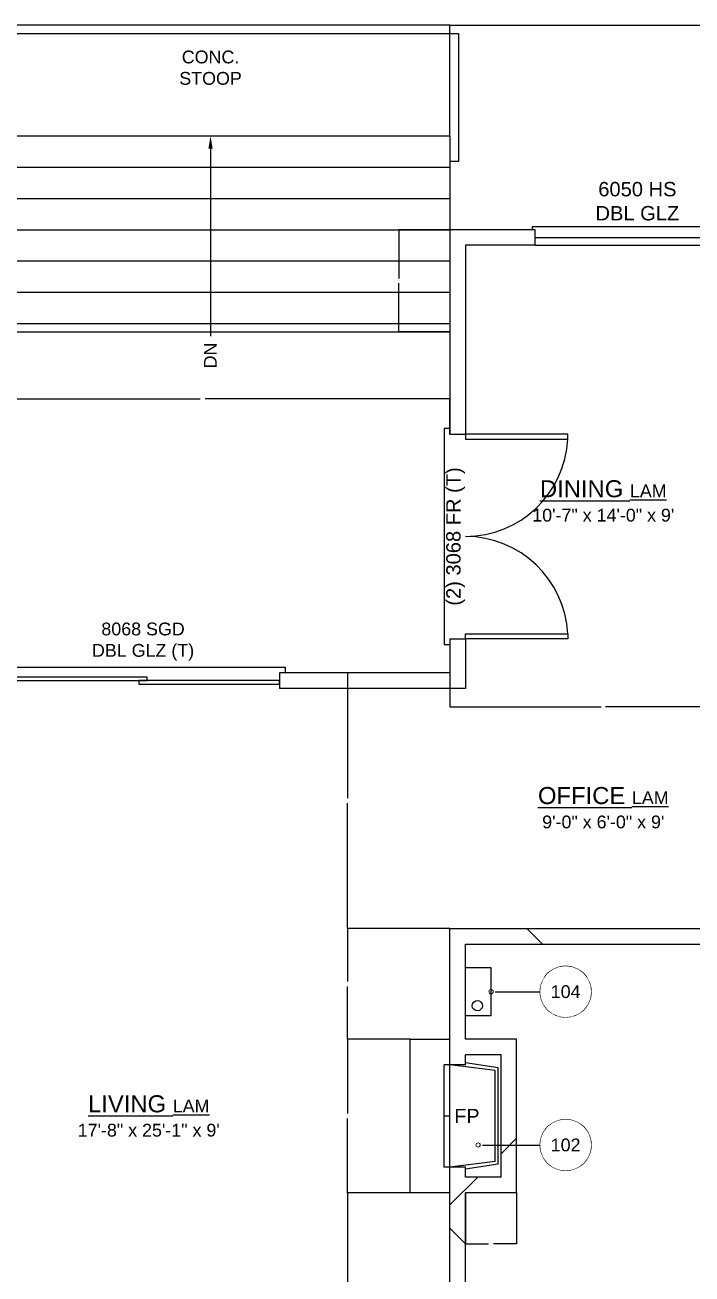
# Model space of a CAD drawing. Header units: inches. Extents: x -534 to 518, y -402 to 336.
# Drawn here: x -83.9 to 150.9, y -103.7 to 336 of the extents above; entities that cross this region are included whole.
import ezdxf

# ---------------------------------------------------------------- set-up
doc = ezdxf.new("R2010")
doc.units = ezdxf.units.IN
doc.header["$LTSCALE"] = 48
doc.header["$MEASUREMENT"] = 0
doc.header["$PDMODE"] = 1
doc.header["$PDSIZE"] = -2
doc.linetypes.add('HIDDEN2', pattern=[0.0045, 0.003, -0.0015])
doc.layers.get('0').update_dxf_attribs({"lineweight": 25})
doc.layers.get('DEFPOINTS').update_dxf_attribs({"lineweight": 25})
for name, color, linetype, lineweight, true_color in [('1-DIM', 22, 'Continuous', 25, 0xcc3300), ('1-DOOR', 9, 'Continuous', 25, 0xc0c0c0), ('1-FIX-F', 1, 'Continuous', 25, 0xff0000), ('1-MISC', 40, 'Continuous', 25, 0xffbf00), ('1-POCHE', 8, 'Continuous', 25, 0x808080), ('1-SOFFIT', 9, 'HIDDEN2', 25, 0xc0c0c0), ('1-WALL', 3, 'Continuous', 25, 0x00ff00), ('1-WIN', 9, 'Continuous', 25, 0xc0c0c0)]:
    doc.layers.add(name, color=color, linetype=linetype, lineweight=lineweight, true_color=true_color)
doc.layers.add('1-RMNAME', color=7, linetype='Continuous', lineweight=25)
doc.layers.add('1-TEXT', color=7, linetype='Continuous', lineweight=25)
doc.styles.add('Arial', font='arial.ttf')
doc.dimstyles.new('ANNOT', dxfattribs={"dimtxt": 0.083333, "dimasz": 0.18, "dimexe": 0.0024, "dimexo": 0.0015, "dimgap": 0.00216, "dimtad": 1, "dimdec": 3, "dimdsep": 46, "dimlunit": 4, "dimtxsty": 'Arial', "dimblk": 'VW_SLASH', "dimblk1": 'VW_SLASH', "dimblk2": 'VW_SLASH', "dimcen": 0, "dimdle": 0.0024, "dimazin": 0, "dimtfac": 1, "dimtdec": 3, "dimtix": 1, "dimtmove": 0, "dimatfit": 0, "dimldrblk": 'VW_SLASH', "dimfxl": 1, "dimfrac": 2, "dimtolj": 1, "dimarcsym": 0})

# ---------------------------------------------------------------- blocks, each defined once
blk = doc.blocks.new('VW_SLASH')
at = {"color": 0, "linetype": 'ByBlock', "lineweight": -2, "transparency": 16777216}
blk.add_line((0.01, 0), (-1, 0), dxfattribs=at)
at = {"color": 0, "linetype": 'Continuous', "lineweight": 5, "transparency": 16777216, "flags": 128}
blk.add_lwpolyline([(0.01, 0.01), (-0.01, -0.01)], dxfattribs=at)
blk = doc.blocks.new('*D6')
at = {"layer": '1-DIM', "color": 0, "lineweight": -2}
for p, q in [((-432.32, 227.93), (-432.32, 335.94)), ((-432.14, 335.93), (-184.21, 335.93)), ((65.5, 335.93), (-182.42, 335.93)), ((65.68, 296.93), (65.68, 335.94))]:
    blk.add_line(p, q, dxfattribs=at)
at = {"layer": 'DEFPOINTS', "color": 0}
for p in [(-432.32, 335.93), (65.68, 296.93), (-432.32, 227.93)]:
    blk.add_point(p, dxfattribs=at)
at = {"layer": '1-DIM', "color": 0, "lineweight": -2, "xscale": 0.18, "yscale": 0.18, "zscale": 0.18, "rotation": 180}
blk.add_blockref('VW_SLASH', (-432.32, 335.93), dxfattribs=at)
at = {"layer": '1-DIM', "color": 0, "lineweight": -2, "xscale": 0.18, "yscale": 0.18, "zscale": 0.18}
blk.add_blockref('VW_SLASH', (65.68, 335.93), dxfattribs=at)
at = {"layer": '1-DIM', "color": 0, "insert": (-183.32, 335.93), "char_height": 0.0833, "attachment_point": 5, "style": 'Arial'}
blk.add_mtext('\\A1;41\'-6"', dxfattribs=at)
blk = doc.blocks.new('*D12')
at = {"layer": '1-DIM', "color": 0, "lineweight": -2}
for p, q in [((347.69, 263.93), (432.19, 263.93)), ((432.18, 263.75), (432.18, -23.24)), ((432.18, -311.89), (432.18, -24.89)), ((71.69, -312.07), (432.19, -312.07))]:
    blk.add_line(p, q, dxfattribs=at)
at = {"layer": 'DEFPOINTS', "color": 0}
for p in [(347.68, 263.93), (71.68, -312.07), (432.18, -312.07)]:
    blk.add_point(p, dxfattribs=at)
at = {"layer": '1-DIM', "color": 0, "lineweight": -2, "xscale": 0.18, "yscale": 0.18, "zscale": 0.18}
for p, rotation in [((432.18, 263.93), 89.99999999999999), ((432.18, -312.07), 270)]:
    blk.add_blockref('VW_SLASH', p, dxfattribs=dict(at, rotation=rotation))
at = {"layer": '1-DIM', "color": 0, "insert": (432.18, -24.07), "char_height": 0.0833, "attachment_point": 5, "rotation": 90, "style": 'Arial'}
blk.add_mtext("\\A1;48'", dxfattribs=at)
blk = doc.blocks.new('*D13')
at = {"layer": '1-DIM', "color": 0, "lineweight": -2}
for p, q in [((65.68, 296.93), (65.68, 335.94)), ((65.86, 335.93), (205.79, 335.93)), ((347.5, 335.93), (207.58, 335.93)), ((347.68, 263.93), (347.68, 335.94))]:
    blk.add_line(p, q, dxfattribs=at)
at = {"layer": 'DEFPOINTS', "color": 0}
for p in [(65.68, 335.93), (65.68, 296.93), (347.68, 263.93)]:
    blk.add_point(p, dxfattribs=at)
at = {"layer": '1-DIM', "color": 0, "lineweight": -2, "xscale": 0.18, "yscale": 0.18, "zscale": 0.18, "rotation": 180}
blk.add_blockref('VW_SLASH', (65.68, 335.93), dxfattribs=at)
at = {"layer": '1-DIM', "color": 0, "lineweight": -2, "xscale": 0.18, "yscale": 0.18, "zscale": 0.18}
blk.add_blockref('VW_SLASH', (347.68, 335.93), dxfattribs=at)
at = {"layer": '1-DIM', "color": 0, "insert": (206.68, 335.93), "char_height": 0.0833, "attachment_point": 5, "style": 'Arial'}
blk.add_mtext('\\A1;23\'-6"', dxfattribs=at)
blk = doc.blocks.new('WH_TANKLESS_DY')
at = {"flags": 128}
blk.add_lwpolyline([(0, 0), (9, 0), (9, 16.75), (0, 16.75)], dxfattribs=at)
blk.add_circle((4.18, 3.45), 1.8)
blk = doc.blocks.new('Group-20')
blk.add_line((-43.82, 105.18), (-40.82, 105.18))
at = {"flags": 128}
for points in [[(-90.32, 106.43), (-90.32, 105.18), (-40.82, 105.18), (-40.82, 106.43)], [(-43.82, 105.18), (-43.82, 103.93), (5.68, 103.93), (5.68, 105.18)]]:
    blk.add_lwpolyline(points, close=True, dxfattribs=at)
blk = doc.blocks.new('Group-22')
at = {"color": 7, "linetype": 'Continuous'}
for p, q in [((95.68, 261.18), (167.68, 261.18)), ((95.68, 258.43), (167.68, 258.43))]:
    blk.add_line(p, q, dxfattribs=at)
at = {"color": 7, "linetype": 'Continuous', "flags": 128}
blk.add_lwpolyline([(168.68, 263.93), (168.68, 264.93), (94.68, 264.93), (94.68, 263.93)], dxfattribs=at)
at = {"layer": 'DEFPOINTS'}
blk.add_line((167.68, 263.93), (167.68, 263.93), dxfattribs=at)
blk = doc.blocks.new('Group-34')
at = {"flags": 128}
blk.add_lwpolyline([(71.18, 119.93), (71.18, 121.68), (107.18, 121.68), (107.18, 119.93), (71.18, 119.93)], dxfattribs=at)
at = {"color": 1, "linetype": 'Continuous', "true_color": 0xff0000}
blk.add_arc((71.15, 119.85), 36.08, 2.9148, 89.9392, dxfattribs=at)
blk = doc.blocks.new('Group-35')
at = {"flags": 128}
blk.add_lwpolyline([(71.18, 191.93), (71.18, 190.18), (107.18, 190.18), (107.18, 191.93), (71.18, 191.93)], dxfattribs=at)
at = {"color": 1, "linetype": 'Continuous', "true_color": 0xff0000}
blk.add_arc((71.15, 192.02), 36.08, 270.0608, 357.0852, dxfattribs=at)
blk = doc.blocks.new('Group-40')
at = {"layer": '1-MISC'}
blk.add_line((-102.82, 230.93), (65.68, 230.93), dxfattribs=at)
blk = doc.blocks.new('Group-41')
at = {"layer": '1-MISC'}
blk.add_line((-102.82, 241.93), (65.68, 241.93), dxfattribs=at)
blk = doc.blocks.new('Group-42')
at = {"layer": '1-MISC'}
blk.add_line((-102.82, 252.93), (65.68, 252.93), dxfattribs=at)
blk = doc.blocks.new('Group-43')
at = {"layer": '1-MISC'}
blk.add_line((-102.82, 263.93), (65.68, 263.93), dxfattribs=at)
blk = doc.blocks.new('Group-44')
at = {"layer": '1-MISC'}
blk.add_line((-102.82, 274.93), (65.68, 274.93), dxfattribs=at)
blk = doc.blocks.new('Group-45')
at = {"layer": '1-MISC'}
blk.add_line((-102.82, 285.93), (65.68, 285.93), dxfattribs=at)
blk = doc.blocks.new('Group-46')
at = {"layer": '1-MISC'}
blk.add_line((-102.82, 296.93), (65.68, 296.93), dxfattribs=at)
blk = doc.blocks.new('Group-47')
at = {"layer": '1-MISC', "color": 7, "transparency": 33554687}
for name in ['Group-46', 'Group-45', 'Group-44', 'Group-43', 'Group-42', 'Group-41', 'Group-40']:
    blk.add_blockref(name, (0, 0), dxfattribs=at)
blk = doc.blocks.new('*D107')
at = {"layer": '1-DIM', "color": 0, "lineweight": -2}
for p, q in [((51.68, -75.07), (29.68, -75.07)), ((29.68, -75.25), (29.68, -138.68)), ((29.68, -203.89), (29.68, -140.46)), ((35.93, -204.07), (29.68, -204.07))]:
    blk.add_line(p, q, dxfattribs=at)
at = {"layer": 'DEFPOINTS', "color": 0}
for p in [(51.68, -75.07), (29.68, -204.07), (35.93, -204.07)]:
    blk.add_point(p, dxfattribs=at)
at = {"layer": '1-DIM', "color": 0, "lineweight": -2, "xscale": 0.18, "yscale": 0.18, "zscale": 0.18}
for p, rotation in [((29.68, -75.07), 90), ((29.68, -204.07), 270)]:
    blk.add_blockref('VW_SLASH', p, dxfattribs=dict(at, rotation=rotation))
at = {"layer": '1-DIM', "color": 0, "insert": (29.68, -139.57), "char_height": 0.0833, "attachment_point": 5, "rotation": 90, "style": 'Arial'}
blk.add_mtext('\\A1;10\'-9"', dxfattribs=at)
blk = doc.blocks.new('*D108')
at = {"layer": '1-DIM', "color": 0, "lineweight": -2}
for p, q in [((51.68, -21.07), (29.68, -21.07)), ((29.68, -21.25), (29.68, -47.2)), ((29.68, -74.89), (29.68, -48.93)), ((51.68, -75.07), (29.68, -75.07))]:
    blk.add_line(p, q, dxfattribs=at)
at = {"layer": 'DEFPOINTS', "color": 0}
for p in [(51.68, -21.07), (29.68, -75.07), (51.68, -75.07)]:
    blk.add_point(p, dxfattribs=at)
at = {"layer": '1-DIM', "color": 0, "lineweight": -2, "xscale": 0.18, "yscale": 0.18, "zscale": 0.18}
for p, rotation in [((29.68, -21.07), 90), ((29.68, -75.07), 270)]:
    blk.add_blockref('VW_SLASH', p, dxfattribs=dict(at, rotation=rotation))
at = {"layer": '1-DIM', "color": 0, "insert": (29.68, -48.07), "char_height": 0.0833, "attachment_point": 5, "rotation": 90, "style": 'Arial'}
blk.add_mtext('\\A1;4\'-6"', dxfattribs=at)
blk = doc.blocks.new('*D109')
at = {"layer": '1-DIM', "color": 0, "lineweight": -2}
for p, q in [((65.68, 17.93), (29.68, 17.93)), ((29.68, 17.75), (29.68, -0.71)), ((29.68, -20.89), (29.68, -2.43)), ((51.68, -21.07), (29.68, -21.07))]:
    blk.add_line(p, q, dxfattribs=at)
at = {"layer": 'DEFPOINTS', "color": 0}
for p in [(65.68, 17.93), (29.68, -21.07), (51.68, -21.07)]:
    blk.add_point(p, dxfattribs=at)
at = {"layer": '1-DIM', "color": 0, "lineweight": -2, "xscale": 0.18, "yscale": 0.18, "zscale": 0.18}
for p, rotation in [((29.68, 17.93), 89.99999999999999), ((29.68, -21.07), 270)]:
    blk.add_blockref('VW_SLASH', p, dxfattribs=dict(at, rotation=rotation))
at = {"layer": '1-DIM', "color": 0, "insert": (29.68, -1.57), "char_height": 0.0833, "attachment_point": 5, "rotation": 90, "style": 'Arial'}
blk.add_mtext('\\A1;3\'-3"', dxfattribs=at)
blk = doc.blocks.new('*D110')
at = {"layer": '1-DIM', "color": 0, "lineweight": -2}
for p, q in [((35.68, 107.93), (29.68, 107.93)), ((29.68, 107.75), (29.68, 63.79)), ((29.68, 18.11), (29.68, 62.07)), ((65.68, 17.93), (29.68, 17.93))]:
    blk.add_line(p, q, dxfattribs=at)
at = {"layer": 'DEFPOINTS', "color": 0}
for p in [(35.68, 107.93), (29.68, 17.93), (65.68, 17.93)]:
    blk.add_point(p, dxfattribs=at)
at = {"layer": '1-DIM', "color": 0, "lineweight": -2, "xscale": 0.18, "yscale": 0.18, "zscale": 0.18}
for p, rotation in [((29.68, 107.93), 90), ((29.68, 17.93), 270)]:
    blk.add_blockref('VW_SLASH', p, dxfattribs=dict(at, rotation=rotation))
at = {"layer": '1-DIM', "color": 0, "insert": (29.68, 62.93), "char_height": 0.0833, "attachment_point": 5, "rotation": 90, "style": 'Arial'}
blk.add_mtext('\\A1;7\'-6"', dxfattribs=at)
blk = doc.blocks.new('*D111')
at = {"layer": '1-DIM', "color": 0, "lineweight": -2}
for p, q in [((71.18, -75.07), (71.18, -93.07)), ((89.18, -75.07), (89.18, -93.07)), ((71.36, -93.07), (79.33, -93.07)), ((89, -93.07), (81.04, -93.07))]:
    blk.add_line(p, q, dxfattribs=at)
at = {"layer": 'DEFPOINTS', "color": 0}
for p in [(71.18, -75.07), (89.18, -75.07), (71.18, -93.07)]:
    blk.add_point(p, dxfattribs=at)
at = {"layer": '1-DIM', "color": 0, "lineweight": -2, "xscale": 0.18, "yscale": 0.18, "zscale": 0.18, "rotation": 180}
blk.add_blockref('VW_SLASH', (71.18, -93.07), dxfattribs=at)
at = {"layer": '1-DIM', "color": 0, "lineweight": -2, "xscale": 0.18, "yscale": 0.18, "zscale": 0.18}
blk.add_blockref('VW_SLASH', (89.18, -93.07), dxfattribs=at)
at = {"layer": '1-DIM', "color": 0, "insert": (80.18, -93.07), "char_height": 0.0833, "attachment_point": 5, "style": 'Arial'}
blk.add_mtext('\\A1;1\'-6"', dxfattribs=at)
blk = doc.blocks.new('*D119')
at = {"layer": '1-DIM', "color": 0, "lineweight": -2}
for p, q in [((65.68, 263.93), (47.68, 263.93)), ((47.68, 263.75), (47.68, 246.72)), ((47.68, 228.11), (47.68, 245.14)), ((65.68, 227.93), (47.68, 227.93))]:
    blk.add_line(p, q, dxfattribs=at)
at = {"layer": 'DEFPOINTS', "color": 0}
for p in [(65.68, 263.93), (47.68, 227.93), (65.68, 227.93)]:
    blk.add_point(p, dxfattribs=at)
at = {"layer": '1-DIM', "color": 0, "lineweight": -2, "xscale": 0.18, "yscale": 0.18, "zscale": 0.18}
for p, rotation in [((47.68, 263.93), 89.99999999999999), ((47.68, 227.93), 270)]:
    blk.add_blockref('VW_SLASH', p, dxfattribs=dict(at, rotation=rotation))
at = {"layer": '1-DIM', "color": 0, "insert": (47.68, 245.93), "char_height": 0.0833, "attachment_point": 5, "rotation": 90, "style": 'Arial'}
blk.add_mtext("\\A1;3'", dxfattribs=at)
blk = doc.blocks.new('*D124')
at = {"layer": '1-DIM', "color": 0, "lineweight": -2}
for p, q in [((-108.32, 222.43), (-108.32, 204.43)), ((-108.14, 204.43), (-22.2, 204.43)), ((65.5, 204.43), (-20.43, 204.43)), ((65.68, 191.93), (65.68, 204.44))]:
    blk.add_line(p, q, dxfattribs=at)
at = {"layer": 'DEFPOINTS', "color": 0}
for p in [(-108.32, 222.43), (-108.32, 204.43), (65.68, 191.93)]:
    blk.add_point(p, dxfattribs=at)
at = {"layer": '1-DIM', "color": 0, "lineweight": -2, "xscale": 0.18, "yscale": 0.18, "zscale": 0.18, "rotation": 180}
blk.add_blockref('VW_SLASH', (-108.32, 204.43), dxfattribs=at)
at = {"layer": '1-DIM', "color": 0, "lineweight": -2, "xscale": 0.18, "yscale": 0.18, "zscale": 0.18}
blk.add_blockref('VW_SLASH', (65.68, 204.43), dxfattribs=at)
at = {"layer": '1-DIM', "color": 0, "insert": (-21.32, 204.43), "char_height": 0.0833, "attachment_point": 5, "style": 'Arial'}
blk.add_mtext('\\A1;14\'-6"', dxfattribs=at)
blk = doc.blocks.new('*D125')
at = {"layer": '1-DIM', "color": 0, "lineweight": -2}
for p, q in [((65.68, 107.93), (65.68, 95.93)), ((65.86, 95.93), (118.9, 95.93)), ((173.5, 95.93), (120.47, 95.93)), ((173.68, 89.93), (173.68, 95.94))]:
    blk.add_line(p, q, dxfattribs=at)
at = {"layer": 'DEFPOINTS', "color": 0}
for p in [(65.68, 107.93), (173.68, 95.93), (173.68, 89.93)]:
    blk.add_point(p, dxfattribs=at)
at = {"layer": '1-DIM', "color": 0, "lineweight": -2, "xscale": 0.18, "yscale": 0.18, "zscale": 0.18, "rotation": 180}
blk.add_blockref('VW_SLASH', (65.68, 95.93), dxfattribs=at)
at = {"layer": '1-DIM', "color": 0, "lineweight": -2, "xscale": 0.18, "yscale": 0.18, "zscale": 0.18}
blk.add_blockref('VW_SLASH', (173.68, 95.93), dxfattribs=at)
at = {"layer": '1-DIM', "color": 0, "insert": (119.68, 95.93), "char_height": 0.0833, "attachment_point": 5, "style": 'Arial'}
blk.add_mtext("\\A1;9'", dxfattribs=at)
blk = doc.blocks.new('PHA-KEY')
at = {"lineweight": 5, "transparency": 33554687, "flags": 128}
blk.add_lwpolyline([(0.1875, 0, 0.414214), (0, 0.1875, 0.414214), (-0.1875, 0, 0.414214), (0, -0.1875, 0.414214)], format="xyb", close=True, dxfattribs=at)
at = {"color": 255, "linetype": 'Continuous', "lineweight": 5, "transparency": 33554687}
blk.add_wipeout([(-0.1875, 0), (-0.1811, -0.0485), (-0.1624, -0.0938), (-0.1326, -0.1326), (-0.0938, -0.1624), (-0.0485, -0.1811), (0, -0.1875), (0.0485, -0.1811), (0.0937, -0.1624), (0.1326, -0.1326), (0.1624, -0.0938), (0.1811, -0.0485), (0.1875, 0), (0.1811, 0.0485), (0.1624, 0.0937), (0.1326, 0.1326), (0.0937, 0.1624), (0.0485, 0.1811), (0, 0.1875), (-0.0485, 0.1811), (-0.0938, 0.1624), (-0.1326, 0.1326), (-0.1624, 0.0937), (-0.1811, 0.0485)], dxfattribs=at)
blk = doc.blocks.new('_Dot')
at = {"color": 7, "linetype": 'Continuous', "lineweight": 25}
blk.add_line((-0.5, 0), (-1, 0), dxfattribs=at)
at = {"color": 7, "linetype": 'Continuous', "lineweight": 5, "flags": 128}
blk.add_lwpolyline([(-0.25, 0, 0.414214), (0, -0.25, 0.414214), (0.25, 0, 0.414214), (0, 0.25, 0.414214)], format="xyb", close=True, dxfattribs=at)
blk = doc.blocks.new('Group-54')
at = {"layer": '1-TEXT', "linetype": 'Continuous', "lineweight": 25}
blk.add_line((78.62, -58.28), (89.18, -58.28), dxfattribs=at)
at = {"layer": '1-TEXT', "xscale": 48, "yscale": 48, "zscale": 48}
blk.add_blockref('PHA-KEY', (106.43, -58.28), dxfattribs=at)
at = {"layer": '1-TEXT', "xscale": 3, "yscale": 3, "zscale": 3, "rotation": 180}
blk.add_blockref('_Dot', (75.62, -58.28), dxfattribs=at)
at = {"layer": '1-TEXT', "linetype": 'Continuous', "lineweight": 25}
blk.add_line((89.18, -58.28), (97.43, -58.28), dxfattribs=at)
at = {"layer": '1-TEXT', "transparency": 33554687, "insert": (106.43, -58.28), "char_height": 4.5, "attachment_point": 5, "line_spacing_factor": 0.25, "style": 'Arial'}
blk.add_mtext('102', dxfattribs=at)
blk = doc.blocks.new('Group-56')
at = {"layer": '1-TEXT', "linetype": 'Continuous', "lineweight": 25}
blk.add_line((83.18, -4.32), (89.18, -4.32), dxfattribs=at)
at = {"layer": '1-TEXT', "xscale": 48, "yscale": 48, "zscale": 48}
blk.add_blockref('PHA-KEY', (106.43, -4.32), dxfattribs=at)
at = {"layer": '1-TEXT', "xscale": 3, "yscale": 3, "zscale": 3, "rotation": 180}
blk.add_blockref('_Dot', (80.18, -4.32), dxfattribs=at)
at = {"layer": '1-TEXT', "linetype": 'Continuous', "lineweight": 25}
blk.add_line((89.18, -4.32), (97.43, -4.32), dxfattribs=at)
at = {"layer": '1-TEXT', "transparency": 33554687, "insert": (106.43, -4.32), "char_height": 4.5, "attachment_point": 5, "line_spacing_factor": 0.25, "style": 'Arial'}
blk.add_mtext('104', dxfattribs=at)
blk = doc.blocks.new('Group-64')
at = {"layer": '1-TEXT', "color": 1, "linetype": 'Continuous', "lineweight": 25, "true_color": 0xff0000}
for p, q in [((-18.57, 292.43), (-18.57, 230.93)), ((-18.57, 230.93), (-18.57, 226.43))]:
    blk.add_line(p, q, dxfattribs=at)
at = {"layer": '1-TEXT', "color": 1, "true_color": 0xff0000}
blk.add_solid([(-19.32, 292.43), (-18.57, 296.93), (-17.82, 292.43)], dxfattribs=at)
at = {"layer": '1-TEXT', "insert": (-20.89, 224.18), "char_height": 4.5, "attachment_point": 3, "rotation": 90, "line_spacing_factor": 1.004016, "style": 'Arial'}
blk.add_mtext('DN', dxfattribs=at)

msp = doc.modelspace()

# ---------------------------------------------------------------- hatches: boundary and pattern name
at = {"layer": '1-POCHE', "linetype": 'Continuous', "lineweight": 25, "true_color": 0x808080}
h = msp.add_hatch(dxfattribs=at)
h.set_pattern_fill('ANSI37', color=8, scale=41.666667, style=0, pattern_type=2)
h.set_pattern_definition([(45, (80.68, 200227.93), (-66.29126, 66.29126), []), (135, (80.68, 200227.93), (-66.29126, -66.29126), [])])
h.paths.add_polyline_path([(95.68, 263.93), (65.68, 263.93), (65.68, 191.93), (71.18, 191.93), (71.18, 258.43), (95.68, 258.43)])
h = msp.add_hatch(dxfattribs=at)
h.set_pattern_fill('ANSI37', color=8, scale=41.666667, style=0, pattern_type=2)
h.set_pattern_definition([(45, (38.43, 200111.18), (-66.29126, 66.29126), []), (135, (38.43, 200111.18), (-66.29126, -66.29126), [])])
h.paths.add_polyline_path([(71.18, 119.93), (65.68, 119.93), (65.68, 107.93), (5.68, 107.93), (5.68, 102.43), (71.18, 102.43)])
h = msp.add_hatch(dxfattribs=at)
h.set_pattern_fill('ANSI37', color=8, scale=41.666667, style=0, pattern_type=2)
h.set_pattern_definition([(45, (127.81, 199917.18), (-66.29126, 66.29126), []), (135, (127.81, 199917.18), (-66.29126, -66.29126), [])])
h.paths.add_polyline_path([(219.68, 17.93), (179.18, 17.93), (179.18, 86.43), (173.68, 86.43), (173.68, 17.93), (65.68, 17.93), (65.68, -30.07), (71.18, -30.07), (71.18, -26.57), (83.68, -26.57), (83.68, -69.57), (71.18, -69.57), (71.18, -66.07), (65.68, -66.07), (65.68, -198.57), (35.93, -198.57), (35.93, -204.07), (65.68, -204.07), (65.68, -252.07), (110.68, -252.07), (110.68, -246.57), (71.18, -246.57), (71.18, -75.07), (89.18, -75.07), (89.18, -21.07), (71.18, -21.07), (71.18, 12.43), (219.68, 12.43)])

# ---------------------------------------------------------------- linework, layer by layer
at = {"layer": '1-DOOR', "flags": 128}
for points in [[(65.68, 193.93), (63.68, 193.93), (63.68, 117.93), (65.68, 117.93)], [(-92.32, 107.93), (-92.32, 109.93), (7.68, 109.93), (7.68, 107.93)]]:
    msp.add_lwpolyline(points, dxfattribs=at)
at = {"layer": '1-FIX-F', "transparency": 33554664}
for p, q in [((63.68, -66.07), (63.68, -30.07)), ((65.68, -30.07), (63.68, -30.07)), ((81.68, -32.07), (65.68, -30.07)), ((65.68, -66.07), (65.68, -30.07)), ((82.68, -31.15), (71.18, -29.38)), ((81.68, -64.07), (81.68, -32.07)), ((82.68, -64.98), (82.68, -31.15)), ((65.68, -48.07), (63.68, -48.07)), ((81.68, -64.07), (65.68, -66.07)), ((82.68, -64.98), (71.18, -66.75)), ((65.68, -66.07), (63.68, -66.07))]:
    msp.add_line(p, q, dxfattribs=at)
at = {"layer": '1-MISC'}
msp.add_line((65.68, 296.93), (65.68, 263.93), dxfattribs=at)
at = {"layer": '1-MISC', "flags": 128}
msp.add_lwpolyline([(-108.32, 287.93), (-111.32, 287.93), (-111.32, 332.93), (68.68, 332.93), (68.68, 287.93), (65.68, 287.93)], dxfattribs=at)
at = {"layer": '1-MISC', "transparency": 33554664, "flags": 128}
msp.add_lwpolyline([(65.68, -75.07), (51.68, -75.07), (51.68, -21.07), (65.68, -21.07)], dxfattribs=at)
at = {"layer": '1-SOFFIT', "flags": 128}
msp.add_lwpolyline([(-432.32, 107.93), (-432.32, 227.93), (65.68, 227.93)], dxfattribs=at)
at = {"layer": '1-WALL'}
for p, q in [((95.68, 263.93), (65.68, 263.93)), ((65.68, 263.93), (65.68, 191.93)), ((95.68, 258.43), (95.68, 263.93)), ((95.68, 258.43), (71.18, 258.43)), ((71.18, 258.43), (71.18, 191.93)), ((65.68, 191.93), (71.18, 191.93)), ((65.68, 119.93), (65.68, 107.93)), ((65.68, 119.93), (71.18, 119.93)), ((71.18, 119.93), (71.18, 102.43)), ((65.68, 107.93), (5.68, 107.93)), ((5.68, 107.93), (5.68, 102.43)), ((71.18, 102.43), (5.68, 102.43)), ((65.68, -30.07), (65.68, 17.93)), ((65.68, 17.93), (173.68, 17.93)), ((71.18, -21.07), (71.18, 12.43)), ((71.18, 12.43), (219.68, 12.43)), ((89.18, -21.07), (71.18, -21.07)), ((89.18, -75.07), (89.18, -21.07)), ((71.18, -30.07), (71.18, -26.57)), ((83.68, -26.57), (71.18, -26.57)), ((83.68, -69.57), (83.68, -26.57)), ((65.68, -198.57), (65.68, -66.07)), ((71.18, -69.57), (71.18, -66.07)), ((83.68, -69.57), (71.18, -69.57)), ((71.18, -246.57), (71.18, -75.07)), ((89.18, -75.07), (71.18, -75.07))]:
    msp.add_line(p, q, dxfattribs=at)
at = {"layer": '1-WALL', "transparency": 33554664}
for p, q in [((71.18, -30.07), (65.68, -30.07)), ((71.18, -66.07), (65.68, -66.07))]:
    msp.add_line(p, q, dxfattribs=at)

# ---------------------------------------------------------------- block references
at = {"layer": '1-DOOR'}
for name in ['Group-35', 'Group-34', 'Group-20']:
    msp.add_blockref(name, (0, 0), dxfattribs=at)
at = {"layer": '1-FIX-F'}
msp.add_blockref('WH_TANKLESS_DY', (71.18, -12.69), dxfattribs=at)
at = {"layer": '1-MISC'}
msp.add_blockref('Group-47', (0, 0), dxfattribs=at)
at = {"layer": '1-TEXT'}
msp.add_blockref('Group-64', (0, 0), dxfattribs=at)
at = {"layer": '1-WIN'}
msp.add_blockref('Group-22', (0, 0), dxfattribs=at)

# ---------------------------------------------------------------- texts
at = {"layer": '1-RMNAME', "char_height": 6, "attachment_point": 5, "line_spacing_factor": 1.004016, "style": 'Arial'}
for s, insert in [('{\\LDINING }{\\H0.75x;\\LLAM}{\\H1x;\\L\\P}{\\H0.75x;\\l10\'-7" x 14\'-0" x 9\'}', (119.68, 168.43)), ('{\\LOFFICE }{\\H0.75x;\\LLAM}{\\H1x;\\L\\P}{\\H0.75x;\\l9\'-0" x 6\'-0" x 9\'}', (119.68, 60.43)), ('{\\LLIVING }{\\H0.75x;\\LLAM}{\\H1x;\\L\\P}{\\H0.75x;\\l17\'-8" x 25\'-1" x 9\'}', (-40.32, -48.07))]:
    msp.add_mtext(s, dxfattribs=dict(at, insert=insert))
at = {"layer": '1-TEXT', "attachment_point": 5, "line_spacing_factor": 1.004016, "style": 'Arial'}
for s, insert, char_height in [('CONC.\\PSTOOP', (-18.57, 320.93), 4.5), ('6050 HS\\PDBL GLZ', (131.68, 273.93), 5.063), ('8068 SGD\\PDBL GLZ (T)', (-42.32, 118.93), 4.5), ('FP', (71.68, -48.07), 5)]:
    msp.add_mtext(s, dxfattribs=dict(at, insert=insert, char_height=char_height))
at = {"layer": '1-TEXT', "rotation": 90, "line_spacing_factor": 1.004016, "style": 'Arial'}
for s, insert, char_height, attachment_point in [('DN', (-20.89, 224.18), 4.5, 3), ('(2) 3068 FR (T)', (67.68, 155.93), 5.0625, 5)]:
    msp.add_mtext(s, dxfattribs=dict(at, insert=insert, char_height=char_height, attachment_point=attachment_point))

# ---------------------------------------------------------------- dimensions: what is measured, and where the dimension line sits
at = {"layer": '1-DIM'}
for base, p1, p2, picture, middle in [((-432.32, 335.93), (65.68, 296.93), (-432.32, 227.93), '*D6', (-183.32, 335.93)), ((65.68, 335.93), (347.68, 263.93), (65.68, 296.93), '*D13', (206.68, 335.93)), ((-108.32, 204.43), (65.68, 191.93), (-108.32, 222.43), '*D124', (-21.32, 204.43)), ((173.68, 95.93), (65.68, 107.93), (173.68, 89.93), '*D125', (119.68, 95.93))]:
    dim = msp.add_linear_dim(base=base, p1=p1, p2=p2, dimstyle='ANNOT', override={"dimtxt": 0.083333, "dimgap": 0.75, "dimtad": 0, "dimdec": 0, "dimpost": '<>', "dimtxsty": 'Arial'}, dxfattribs=at)
    dim.commit()
    dim.dimension.update_dxf_attribs({"geometry": picture, "text_midpoint": middle})
for base, p1, p2, picture, middle in [((47.68, 227.93), (65.68, 263.93), (65.68, 227.93), '*D119', (47.68, 245.93)), ((432.18, -312.07), (347.68, 263.93), (71.68, -312.07), '*D12', (432.18, -24.07)), ((29.68, 17.93), (35.68, 107.93), (65.68, 17.93), '*D110', (29.68, 62.93)), ((29.68, -21.07), (65.68, 17.93), (51.68, -21.07), '*D109', (29.68, -1.57)), ((29.68, -75.07), (51.68, -21.07), (51.68, -75.07), '*D108', (29.68, -48.07)), ((29.68, -204.07), (51.68, -75.07), (35.93, -204.07), '*D107', (29.68, -139.57))]:
    dim = msp.add_linear_dim(base=base, p1=p1, p2=p2, angle=270, dimstyle='ANNOT', override={"dimtxt": 0.083333, "dimgap": 0.75, "dimtad": 0, "dimdec": 0, "dimpost": '<>', "dimtxsty": 'Arial'}, dxfattribs=at)
    dim.commit()
    dim.dimension.update_dxf_attribs({"geometry": picture, "text_midpoint": middle})
dim = msp.add_linear_dim(base=(71.18, -93.07), p1=(89.18, -75.07), p2=(71.18, -75.07), dimstyle='ANNOT', override={"dimtxt": 0.083333, "dimgap": 0.75, "dimtad": 0, "dimdec": 0, "dimpost": '<>', "dimtxsty": 'Arial'}, dxfattribs=at)
dim.commit()
dim.dimension.update_dxf_attribs({"geometry": '*D111', "text_midpoint": (80.18, -93.07), "dimtype": 160})

# ---------------------------------------------------------------- next in the draw order: block references
at = {"layer": '1-TEXT'}
for name in ['Group-56', 'Group-54']:
    msp.add_blockref(name, (0, 0), dxfattribs=at)

doc.saveas('drawing.dxf')
